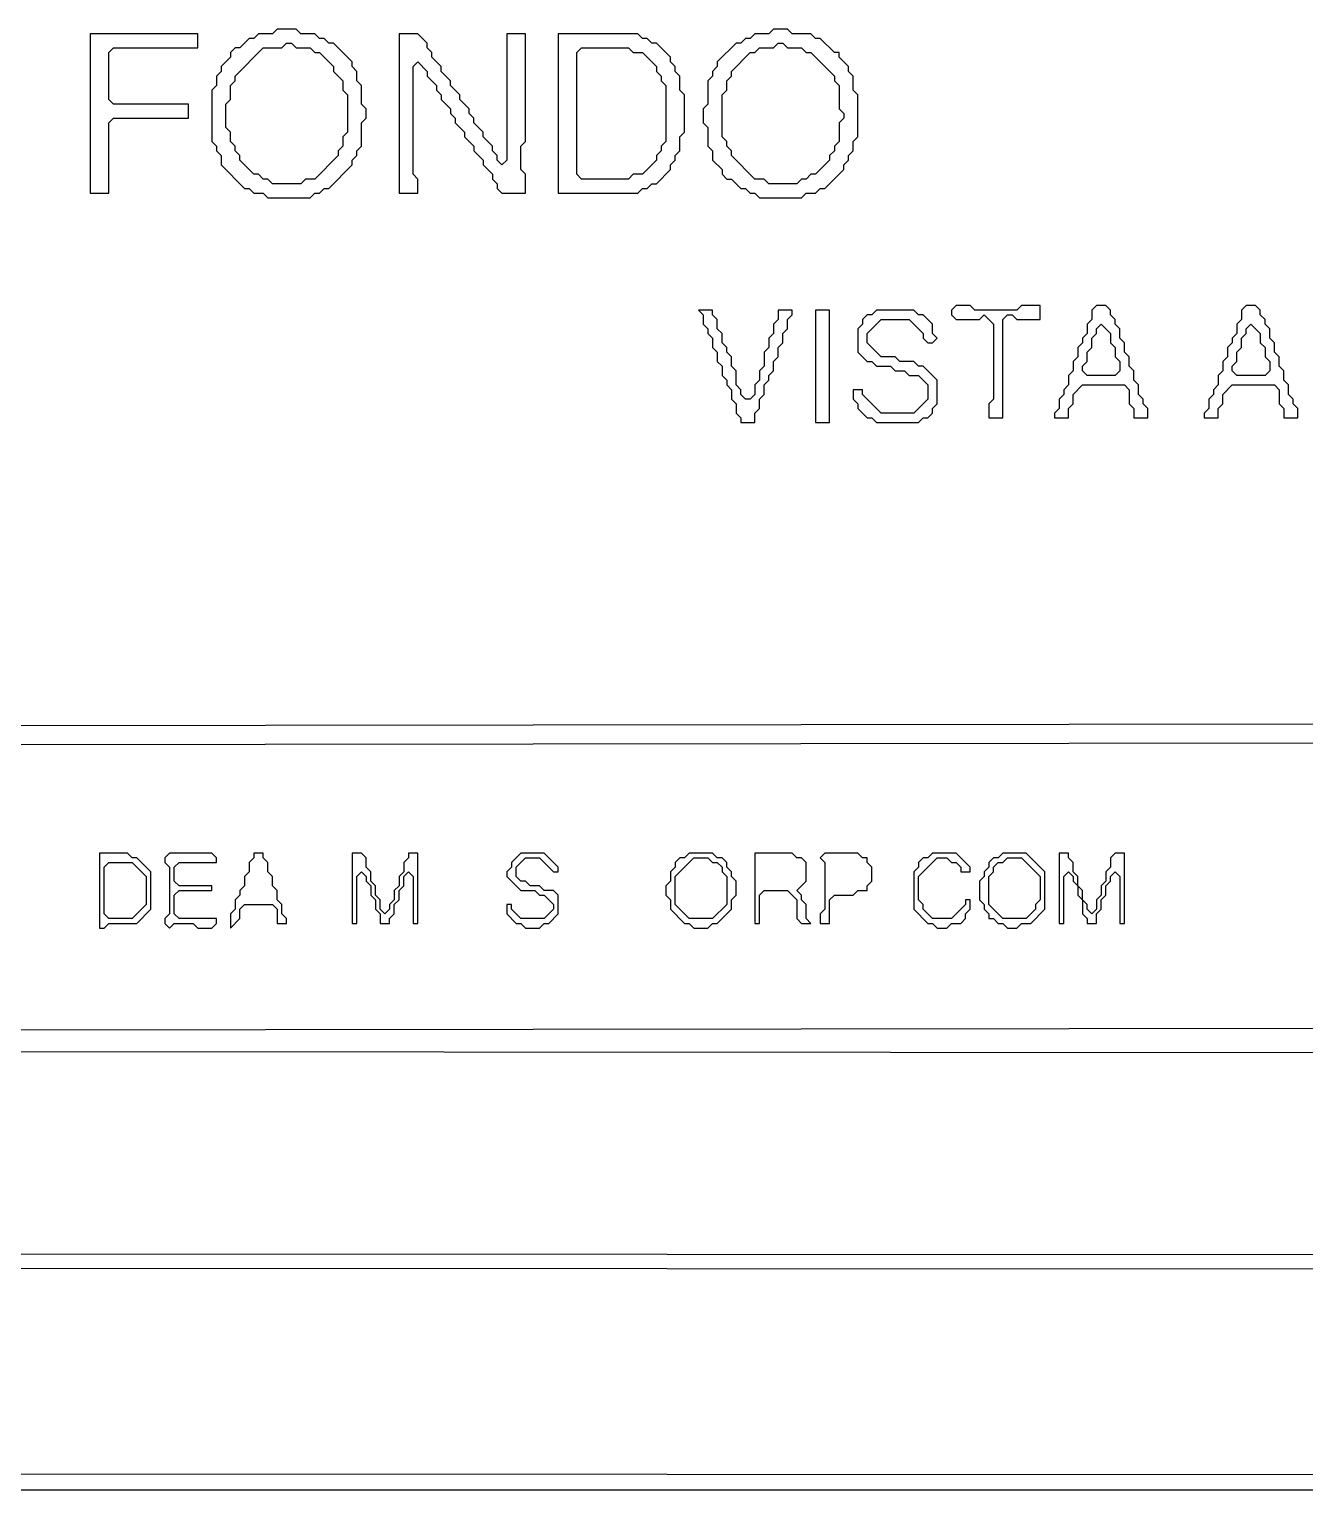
# Model space of a CAD drawing. Extents: x 17 to 323, y -435 to -5.
# Drawn here: x 227.1 to 254.35, y -434.9 to -403.7 of the extents above; entities that cross this region are included whole.
import ezdxf

# ---------------------------------------------------------------- set-up
doc = ezdxf.new("R2010")
doc.units = 0

msp = doc.modelspace()

# ---------------------------------------------------------------- linework, layer by layer
at = {"layer": 'CONTOURS'}
for p, q in [((232.4, -403.7), (232.3, -403.8)), ((232.8, -403.7), (232.4, -403.7)), ((232.9, -403.8), (232.8, -403.7)), ((243, -403.7), (242.9, -403.8)), ((243.3, -403.7), (243, -403.7)), ((243.4, -403.8), (243.3, -403.7)), ((230.7, -403.8), (228.4, -403.8)), ((228.4, -403.8), (228.4, -407.2)), ((230.7, -404.1), (230.7, -403.8)), ((231.8, -403.9), (231.6, -404.1)), ((231.9, -403.9), (231.8, -403.9)), ((232, -403.8), (231.9, -403.9)), ((232.3, -403.8), (232, -403.8)), ((232.5, -404.1), (232.6, -404)), ((232.6, -404), (232.7, -404)), ((232.7, -404), (232.8, -404.1)), ((233.2, -403.8), (232.9, -403.8)), ((233.3, -403.9), (233.2, -403.8)), ((233.4, -403.9), (233.3, -403.9)), ((233.5, -404), (233.4, -403.9)), ((233.6, -404), (233.5, -404)), ((234, -404.4), (233.6, -404)), ((235, -403.8), (235, -407.2)), ((235.4, -403.8), (235, -403.8)), ((235.6, -404), (235.4, -403.8)), ((235.6, -404.1), (235.6, -404)), ((237.7, -403.8), (237.3, -403.8)), ((237.3, -403.8), (237.3, -406.5)), ((237.7, -406.1), (237.7, -403.8)), ((238.4, -403.8), (238.4, -407.2)), ((240.1, -403.8), (238.4, -403.8)), ((240.2, -403.9), (240.1, -403.8)), ((240.3, -403.9), (240.2, -403.9)), ((240.4, -404), (240.3, -403.9)), ((240.5, -404), (240.4, -404)), ((240.8, -404.3), (240.5, -404)), ((242.2, -404), (241.8, -404.4)), ((242.3, -404), (242.2, -404)), ((242.4, -403.9), (242.3, -404)), ((242.5, -403.9), (242.4, -403.9)), ((242.6, -403.8), (242.5, -403.9)), ((242.9, -403.8), (242.6, -403.8)), ((243, -404.1), (243.1, -404)), ((243.1, -404), (243.2, -404)), ((243.2, -404), (243.3, -404.1)), ((243.8, -403.8), (243.4, -403.8)), ((243.9, -403.9), (243.8, -403.8)), ((244, -403.9), (243.9, -403.9)), ((244.3, -404.2), (244, -403.9)), ((228.8, -404.2), (228.9, -404.1)), ((228.8, -405.2), (228.8, -404.2)), ((228.9, -404.1), (230.7, -404.1)), ((231.4, -404.3), (231.2, -404.5)), ((231.5, -404.1), (231.4, -404.2)), ((231.4, -404.2), (231.4, -404.3)), ((231.5, -404.7), (232.1, -404.1)), ((231.6, -404.1), (231.5, -404.1)), ((232.1, -404.1), (232.5, -404.1)), ((232.8, -404.1), (233.1, -404.1)), ((233.1, -404.1), (233.2, -404.2)), ((233.2, -404.2), (233.3, -404.2)), ((233.3, -404.2), (233.6, -404.5)), ((235.7, -404.2), (235.6, -404.1)), ((235.7, -404.3), (235.7, -404.2)), ((235.9, -404.5), (235.7, -404.3)), ((238.8, -404.2), (238.9, -404.1)), ((238.8, -406.8), (238.8, -404.2)), ((238.9, -404.1), (239.9, -404.1)), ((239.9, -404.1), (240, -404.2)), ((240, -404.2), (240.2, -404.2)), ((240.2, -404.2), (240.5, -404.5)), ((240.8, -404.4), (240.8, -404.3)), ((242.1, -404.6), (242.5, -404.2)), ((242.5, -404.2), (242.6, -404.2)), ((242.6, -404.2), (242.7, -404.1)), ((242.7, -404.1), (243, -404.1)), ((243.3, -404.1), (243.6, -404.1)), ((243.6, -404.1), (243.7, -404.2)), ((243.7, -404.2), (243.8, -404.2)), ((243.8, -404.2), (244.3, -404.7)), ((244.4, -404.2), (244.3, -404.2)), ((244.4, -404.3), (244.4, -404.2)), ((244.6, -404.5), (244.4, -404.3)), ((231.2, -404.6), (231.1, -404.7)), ((231.2, -404.5), (231.2, -404.6)), ((233.6, -404.5), (233.6, -404.6)), ((233.6, -404.6), (233.8, -404.8)), ((234, -404.5), (234, -404.4)), ((234.1, -404.6), (234, -404.5)), ((234.1, -404.8), (234.1, -404.6)), ((235.3, -404.5), (235.4, -404.4)), ((235.3, -406.8), (235.3, -404.5)), ((235.4, -404.4), (235.6, -404.6)), ((235.6, -404.6), (235.6, -404.7)), ((235.9, -404.6), (235.9, -404.5)), ((236.1, -404.8), (235.9, -404.6)), ((240.5, -404.5), (240.5, -404.6)), ((240.5, -404.6), (240.6, -404.7)), ((240.9, -404.5), (240.8, -404.4)), ((240.9, -404.6), (240.9, -404.5)), ((241, -404.7), (240.9, -404.6)), ((241.8, -404.5), (241.7, -404.6)), ((241.7, -404.6), (241.7, -404.7)), ((241.8, -404.4), (241.8, -404.5)), ((242.1, -404.7), (242.1, -404.6)), ((244.6, -404.6), (244.6, -404.5)), ((244.7, -404.7), (244.6, -404.6)), ((231.1, -404.9), (231, -405)), ((231.1, -404.7), (231.1, -404.9)), ((231.4, -404.9), (231.5, -404.8)), ((231.4, -405.2), (231.4, -404.9)), ((231.5, -404.8), (231.5, -404.7)), ((233.8, -404.8), (233.8, -405)), ((234.2, -404.9), (234.1, -404.8)), ((234.2, -405.3), (234.2, -404.9)), ((235.6, -404.7), (235.8, -404.9)), ((235.8, -404.9), (235.8, -405)), ((236.1, -404.9), (236.1, -404.8)), ((236.3, -405.1), (236.1, -404.9)), ((240.6, -404.7), (240.6, -404.8)), ((240.6, -404.8), (240.7, -404.9)), ((240.7, -404.9), (240.7, -406.1)), ((241, -405), (241, -404.7)), ((241.7, -404.7), (241.6, -404.8)), ((241.6, -404.8), (241.6, -405.3)), ((242, -404.8), (242.1, -404.7)), ((242, -405), (242, -404.8)), ((244.3, -404.7), (244.3, -404.8)), ((244.3, -404.8), (244.4, -404.9)), ((244.4, -404.9), (244.4, -405.4)), ((244.7, -405), (244.7, -404.7)), ((228.9, -405.3), (228.8, -405.2)), ((231, -405), (231, -406.1)), ((231.3, -405.3), (231.4, -405.2)), ((233.8, -405), (233.9, -405.1)), ((233.9, -405.1), (233.9, -405.9)), ((235.8, -405), (235.9, -405.1)), ((235.9, -405.1), (235.9, -405.2)), ((235.9, -405.2), (236.1, -405.4)), ((236.3, -405.2), (236.3, -405.1)), ((236.5, -405.4), (236.3, -405.2)), ((241.1, -405.1), (241, -405)), ((241.1, -405.9), (241.1, -405.1)), ((241.9, -405.1), (242, -405)), ((241.9, -406), (241.9, -405.1)), ((244.8, -405.1), (244.7, -405)), ((244.8, -406), (244.8, -405.1)), ((230.5, -405.3), (228.9, -405.3)), ((230.5, -405.6), (230.5, -405.3)), ((231.3, -405.8), (231.3, -405.3)), ((234.3, -405.4), (234.2, -405.3)), ((234.3, -405.6), (234.3, -405.4)), ((236.1, -405.4), (236.1, -405.5)), ((236.1, -405.5), (236.2, -405.6)), ((236.5, -405.5), (236.5, -405.4)), ((236.6, -405.6), (236.5, -405.5)), ((241.6, -405.3), (241.5, -405.4)), ((241.5, -405.4), (241.5, -405.7)), ((244.4, -405.4), (244.5, -405.5)), ((244.5, -405.5), (244.5, -405.6)), ((228.8, -405.7), (228.9, -405.6)), ((228.8, -407.2), (228.8, -405.7)), ((228.9, -405.6), (230.5, -405.6)), ((231.4, -405.9), (231.3, -405.8)), ((231.4, -406.1), (231.4, -405.9)), ((233.9, -405.9), (233.8, -406)), ((234.2, -405.7), (234.3, -405.6)), ((234.2, -406.2), (234.2, -405.7)), ((236.2, -405.6), (236.2, -405.7)), ((236.2, -405.7), (236.4, -405.9)), ((236.4, -405.9), (236.4, -406)), ((236.6, -405.7), (236.6, -405.6)), ((236.8, -405.9), (236.6, -405.7)), ((236.8, -406), (236.8, -405.9)), ((241, -406), (241.1, -405.9)), ((241.5, -405.7), (241.6, -405.8)), ((241.6, -405.8), (241.6, -406.2)), ((244.5, -405.6), (244.4, -405.7)), ((244.4, -405.7), (244.4, -406.1)), ((231, -406.1), (231.1, -406.2)), ((231.1, -406.2), (231.1, -406.3)), ((231.5, -406.2), (231.4, -406.1)), ((231.5, -406.3), (231.5, -406.2)), ((233.8, -406.2), (233.7, -406.3)), ((233.8, -406), (233.8, -406.2)), ((234.1, -406.3), (234.2, -406.2)), ((236.4, -406), (236.6, -406.2)), ((236.6, -406.2), (236.6, -406.3)), ((237, -406.2), (236.8, -406)), ((237, -406.3), (237, -406.2)), ((237.6, -406.2), (237.7, -406.1)), ((237.6, -406.7), (237.6, -406.2)), ((240.7, -406.1), (240.6, -406.2)), ((240.6, -406.2), (240.6, -406.3)), ((241, -406.3), (241, -406)), ((241.6, -406.2), (241.7, -406.3)), ((242, -406.1), (241.9, -406)), ((242, -406.2), (242, -406.1)), ((242.1, -406.3), (242, -406.2)), ((244.4, -406.1), (244.3, -406.2)), ((244.3, -406.2), (244.3, -406.3)), ((244.7, -406.1), (244.8, -406)), ((244.7, -406.3), (244.7, -406.1)), ((231.1, -406.3), (231.2, -406.4)), ((231.2, -406.4), (231.2, -406.6)), ((231.6, -406.4), (231.5, -406.3)), ((231.6, -406.5), (231.6, -406.4)), ((231.9, -406.8), (231.6, -406.5)), ((233.7, -406.4), (233.2, -406.9)), ((233.7, -406.3), (233.7, -406.4)), ((234, -406.5), (234.1, -406.4)), ((234, -406.6), (234, -406.5)), ((234.1, -406.4), (234.1, -406.3)), ((236.6, -406.3), (236.8, -406.5)), ((236.8, -406.5), (236.8, -406.6)), ((237.1, -406.4), (237, -406.3)), ((237.1, -406.5), (237.1, -406.4)), ((237.2, -406.6), (237.1, -406.5)), ((237.3, -406.5), (237.2, -406.6)), ((240.5, -406.5), (240.2, -406.8)), ((240.6, -406.3), (240.5, -406.4)), ((240.5, -406.4), (240.5, -406.5)), ((240.8, -406.6), (240.9, -406.5)), ((240.9, -406.4), (241, -406.3)), ((240.9, -406.5), (240.9, -406.4)), ((241.7, -406.3), (241.7, -406.5)), ((241.7, -406.5), (241.9, -406.7)), ((242.1, -406.4), (242.1, -406.3)), ((242.6, -406.9), (242.1, -406.4)), ((244.2, -406.5), (243.9, -406.8)), ((244.3, -406.3), (244.2, -406.4)), ((244.2, -406.4), (244.2, -406.5)), ((244.5, -406.6), (244.6, -406.5)), ((244.6, -406.4), (244.7, -406.3)), ((244.6, -406.5), (244.6, -406.4)), ((231.2, -406.6), (231.7, -407.1)), ((232, -406.8), (231.9, -406.8)), ((232.1, -406.9), (232, -406.8)), ((233.5, -407.1), (234, -406.6)), ((235.4, -406.9), (235.3, -406.8)), ((236.8, -406.6), (237, -406.8)), ((237, -406.8), (237, -406.9)), ((237.7, -406.8), (237.6, -406.7)), ((237.7, -407.2), (237.7, -406.8)), ((238.9, -406.9), (238.8, -406.8)), ((240, -406.8), (239.9, -406.9)), ((240.2, -406.8), (240, -406.8)), ((240.5, -407), (240.8, -406.7)), ((240.8, -406.7), (240.8, -406.6)), ((241.9, -406.7), (241.9, -406.8)), ((241.9, -406.8), (242, -406.9)), ((243.8, -406.8), (243.7, -406.9)), ((243.9, -406.8), (243.8, -406.8)), ((244.1, -407.1), (244.5, -406.7)), ((244.5, -406.7), (244.5, -406.6)), ((231.7, -407.1), (231.8, -407.1)), ((231.8, -407.1), (231.9, -407.2)), ((232.2, -406.9), (232.1, -406.9)), ((232.3, -407), (232.2, -406.9)), ((232.9, -407), (232.3, -407)), ((233, -406.9), (232.9, -407)), ((233.2, -406.9), (233, -406.9)), ((233.3, -407.2), (233.4, -407.1)), ((233.4, -407.1), (233.5, -407.1)), ((235.4, -407.2), (235.4, -406.9)), ((237, -406.9), (237.1, -407)), ((237.1, -407), (237.1, -407.1)), ((237.1, -407.1), (237.2, -407.2)), ((239.9, -406.9), (238.9, -406.9)), ((240.1, -407.2), (240.2, -407.1)), ((240.2, -407.1), (240.3, -407.1)), ((240.3, -407.1), (240.4, -407)), ((240.4, -407), (240.5, -407)), ((242, -406.9), (242.1, -406.9)), ((242.1, -406.9), (242.3, -407.1)), ((242.3, -407.1), (242.4, -407.1)), ((242.4, -407.1), (242.5, -407.2)), ((242.8, -406.9), (242.6, -406.9)), ((242.9, -407), (242.8, -406.9)), ((243.5, -407), (242.9, -407)), ((243.6, -406.9), (243.5, -407)), ((243.7, -406.9), (243.6, -406.9)), ((243.9, -407.2), (244, -407.1)), ((244, -407.1), (244.1, -407.1)), ((228.4, -407.2), (228.8, -407.2)), ((231.9, -407.2), (232.1, -407.2)), ((232.1, -407.2), (232.2, -407.3)), ((232.2, -407.3), (233.1, -407.3)), ((233.1, -407.3), (233.2, -407.2)), ((233.2, -407.2), (233.3, -407.2)), ((235, -407.2), (235.4, -407.2)), ((237.2, -407.2), (237.7, -407.2)), ((238.4, -407.2), (240.1, -407.2)), ((242.5, -407.2), (242.6, -407.2)), ((242.6, -407.2), (242.7, -407.3)), ((242.7, -407.3), (243.6, -407.3)), ((243.6, -407.3), (243.7, -407.2)), ((243.7, -407.2), (243.9, -407.2)), ((246.9, -409.6), (246.8, -409.7)), ((247.2, -409.6), (246.9, -409.6)), ((247.3, -409.7), (247.2, -409.6)), ((248.3, -409.6), (248.2, -409.7)), ((248.7, -409.6), (248.3, -409.6)), ((248.7, -409.9), (248.7, -409.6)), ((249.9, -409.6), (249.8, -409.7)), ((250.1, -409.6), (249.9, -409.6)), ((250.2, -409.7), (250.1, -409.6)), ((253.1, -409.6), (253, -409.7)), ((253.3, -409.6), (253.1, -409.6)), ((253.4, -409.7), (253.3, -409.6)), ((241.4, -409.7), (241.5, -409.8)), ((241.7, -409.7), (241.4, -409.7)), ((241.5, -409.8), (241.5, -410)), ((241.7, -409.8), (241.7, -409.7)), ((241.8, -409.9), (241.7, -409.8)), ((241.8, -410.1), (241.8, -409.9)), ((243.1, -409.9), (243, -410)), ((243.4, -409.7), (243.1, -409.7)), ((243.1, -409.7), (243.1, -409.9)), ((243.3, -409.9), (243.4, -409.8)), ((243.3, -410.1), (243.3, -409.9)), ((243.4, -409.8), (243.4, -409.7)), ((243.9, -409.7), (243.9, -412.1)), ((244.2, -409.7), (243.9, -409.7)), ((244.2, -412.1), (244.2, -409.7)), ((245, -409.8), (244.9, -409.9)), ((244.9, -409.9), (244.9, -410)), ((245.1, -409.8), (245, -409.8)), ((245, -410.2), (245.3, -409.9)), ((245.2, -409.7), (245.1, -409.8)), ((246, -409.7), (245.2, -409.7)), ((245.3, -409.9), (245.9, -409.9)), ((245.9, -409.9), (246.2, -410.2)), ((246.1, -409.8), (246, -409.7)), ((246.2, -409.8), (246.1, -409.8)), ((246.4, -410), (246.2, -409.8)), ((246.8, -409.7), (246.8, -409.8)), ((246.8, -409.8), (246.9, -409.9)), ((246.9, -409.9), (247.4, -409.9)), ((248.2, -409.7), (247.3, -409.7)), ((247.4, -409.9), (247.5, -409.8)), ((247.5, -409.8), (247.7, -410)), ((247.9, -409.9), (248, -409.8)), ((247.9, -412), (247.9, -409.9)), ((248, -409.8), (248.1, -409.8)), ((248.1, -409.8), (248.2, -409.9)), ((248.2, -409.9), (248.7, -409.9)), ((249.8, -409.9), (249.7, -410)), ((249.8, -409.7), (249.8, -409.9)), ((250.2, -409.8), (250.2, -409.7)), ((250.3, -409.9), (250.2, -409.8)), ((250.3, -410), (250.3, -409.9)), ((253, -409.9), (252.9, -410)), ((253, -409.7), (253, -409.9)), ((253.4, -409.8), (253.4, -409.7)), ((253.5, -409.9), (253.4, -409.8)), ((253.5, -410), (253.5, -409.9)), ((241.5, -410), (241.6, -410.1)), ((241.6, -410.1), (241.6, -410.2)), ((241.6, -410.2), (241.7, -410.3)), ((241.9, -410.2), (241.8, -410.1)), ((241.9, -410.4), (241.9, -410.2)), ((243, -410.2), (242.9, -410.3)), ((243, -410), (243, -410.2)), ((243.2, -410.2), (243.3, -410.1)), ((243.2, -410.4), (243.2, -410.2)), ((244.9, -410), (244.8, -410.1)), ((244.8, -410.1), (244.8, -410.6)), ((245, -410.4), (245, -410.2)), ((246.2, -410.2), (246.2, -410.3)), ((246.4, -410.2), (246.4, -410)), ((246.5, -410.3), (246.4, -410.2)), ((247.7, -410), (247.7, -411.6)), ((249.7, -410.2), (249.6, -410.3)), ((249.7, -410), (249.7, -410.2)), ((249.8, -410.3), (249.9, -410.2)), ((249.9, -410.1), (250, -410)), ((249.9, -410.2), (249.9, -410.1)), ((250, -410), (250.2, -410.2)), ((250.2, -410.2), (250.2, -410.4)), ((250.4, -410.1), (250.3, -410)), ((250.4, -410.3), (250.4, -410.1)), ((252.9, -410.2), (252.8, -410.3)), ((252.9, -410), (252.9, -410.2)), ((253, -410.3), (253.1, -410.2)), ((253.1, -410.1), (253.2, -410)), ((253.1, -410.2), (253.1, -410.1)), ((253.2, -410), (253.4, -410.2)), ((253.4, -410.2), (253.4, -410.4)), ((253.6, -410.1), (253.5, -410)), ((253.6, -410.3), (253.6, -410.1)), ((241.7, -410.3), (241.7, -410.5)), ((241.7, -410.5), (241.8, -410.6)), ((242, -410.5), (241.9, -410.4)), ((242, -410.6), (242, -410.5)), ((242.9, -410.5), (242.8, -410.6)), ((242.9, -410.3), (242.9, -410.5)), ((243.1, -410.5), (243.2, -410.4)), ((243.1, -410.7), (243.1, -410.5)), ((245.3, -410.7), (245, -410.4)), ((246.2, -410.3), (246.3, -410.4)), ((246.3, -410.4), (246.4, -410.4)), ((246.4, -410.4), (246.5, -410.3)), ((249.6, -410.4), (249.5, -410.5)), ((249.5, -410.5), (249.5, -410.7)), ((249.6, -410.3), (249.6, -410.4)), ((249.7, -410.6), (249.8, -410.5)), ((249.8, -410.5), (249.8, -410.3)), ((250.2, -410.4), (250.3, -410.5)), ((250.3, -410.5), (250.3, -410.7)), ((250.5, -410.4), (250.4, -410.3)), ((250.5, -410.6), (250.5, -410.4)), ((252.8, -410.4), (252.7, -410.5)), ((252.7, -410.5), (252.7, -410.7)), ((252.8, -410.3), (252.8, -410.4)), ((252.9, -410.6), (253, -410.5)), ((253, -410.5), (253, -410.3)), ((253.4, -410.4), (253.5, -410.5)), ((253.5, -410.5), (253.5, -410.7)), ((253.7, -410.4), (253.6, -410.3)), ((253.7, -410.6), (253.7, -410.4)), ((241.8, -410.6), (241.8, -410.8)), ((241.8, -410.8), (241.9, -410.9)), ((241.9, -410.9), (241.9, -411.1)), ((242.1, -410.7), (242, -410.6)), ((242.1, -410.9), (242.1, -410.7)), ((242.2, -411), (242.1, -410.9)), ((242.8, -410.9), (242.7, -411)), ((242.8, -410.6), (242.8, -410.9)), ((243, -410.8), (243.1, -410.7)), ((243, -411), (243, -410.8)), ((244.8, -410.6), (245, -410.8)), ((245, -410.8), (245.1, -410.8)), ((245.1, -410.8), (245.2, -410.9)), ((245.2, -410.9), (245.5, -410.9)), ((245.6, -410.7), (245.3, -410.7)), ((245.5, -410.9), (245.6, -411)), ((245.7, -410.8), (245.6, -410.7)), ((246, -410.8), (245.7, -410.8)), ((246.1, -410.9), (246, -410.8)), ((246.2, -410.9), (246.1, -410.9)), ((246.5, -411.2), (246.2, -410.9)), ((249.5, -410.7), (249.4, -410.8)), ((249.4, -410.8), (249.4, -411)), ((249.6, -410.9), (249.7, -410.8)), ((249.6, -411), (249.6, -410.9)), ((249.7, -410.8), (249.7, -410.6)), ((250.3, -410.7), (250.4, -410.8)), ((250.4, -410.8), (250.4, -411)), ((250.6, -410.7), (250.5, -410.6)), ((250.6, -410.9), (250.6, -410.7)), ((250.7, -411), (250.6, -410.9)), ((252.7, -410.7), (252.6, -410.8)), ((252.6, -410.8), (252.6, -411)), ((252.8, -410.9), (252.9, -410.8)), ((252.8, -411), (252.8, -410.9)), ((252.9, -410.8), (252.9, -410.6)), ((253.5, -410.7), (253.6, -410.8)), ((253.6, -410.8), (253.6, -411)), ((253.8, -410.7), (253.7, -410.6)), ((253.8, -410.9), (253.8, -410.7)), ((253.9, -411), (253.8, -410.9)), ((241.9, -411.1), (242, -411.2)), ((242, -411.2), (242, -411.3)), ((242.2, -411.3), (242.2, -411)), ((242.7, -411.2), (242.6, -411.3)), ((242.7, -411), (242.7, -411.2)), ((242.8, -411.3), (242.9, -411.2)), ((242.9, -411.1), (243, -411)), ((242.9, -411.2), (242.9, -411.1)), ((245.6, -411), (245.8, -411)), ((245.8, -411), (245.9, -411.1)), ((245.9, -411.1), (246.1, -411.1)), ((246.1, -411.1), (246.3, -411.3)), ((246.5, -411.7), (246.5, -411.2)), ((249.4, -411), (249.3, -411.1)), ((249.3, -411.1), (249.3, -411.3)), ((249.7, -411.1), (249.6, -411)), ((250.3, -411.1), (249.7, -411.1)), ((250.4, -411), (250.3, -411.1)), ((250.7, -411.2), (250.7, -411)), ((250.8, -411.3), (250.7, -411.2)), ((252.6, -411), (252.5, -411.1)), ((252.5, -411.1), (252.5, -411.3)), ((252.9, -411.1), (252.8, -411)), ((253.5, -411.1), (252.9, -411.1)), ((253.6, -411), (253.5, -411.1)), ((253.9, -411.2), (253.9, -411)), ((254, -411.3), (253.9, -411.2)), ((242, -411.3), (242.1, -411.4)), ((242.1, -411.4), (242.1, -411.6)), ((242.3, -411.4), (242.2, -411.3)), ((242.3, -411.5), (242.3, -411.4)), ((242.4, -411.6), (242.3, -411.5)), ((242.6, -411.5), (242.5, -411.6)), ((242.6, -411.3), (242.6, -411.5)), ((242.7, -411.6), (242.8, -411.5)), ((242.8, -411.5), (242.8, -411.3)), ((244.9, -411.4), (244.7, -411.4)), ((244.7, -411.4), (244.7, -411.6)), ((244.9, -411.5), (244.9, -411.4)), ((245.3, -411.9), (244.9, -411.5)), ((246.3, -411.3), (246.3, -411.6)), ((249.2, -411.5), (249.1, -411.6)), ((249.3, -411.3), (249.2, -411.4)), ((249.2, -411.4), (249.2, -411.5)), ((249.4, -411.5), (249.6, -411.3)), ((249.4, -411.7), (249.4, -411.5)), ((249.6, -411.3), (250.5, -411.3)), ((250.5, -411.3), (250.6, -411.4)), ((250.6, -411.4), (250.6, -411.7)), ((250.8, -411.5), (250.8, -411.3)), ((250.9, -411.6), (250.8, -411.5)), ((252.4, -411.5), (252.3, -411.6)), ((252.5, -411.3), (252.4, -411.4)), ((252.4, -411.4), (252.4, -411.5)), ((252.6, -411.5), (252.8, -411.3)), ((252.6, -411.7), (252.6, -411.5)), ((252.8, -411.3), (253.7, -411.3)), ((253.7, -411.3), (253.8, -411.4)), ((253.8, -411.4), (253.8, -411.7)), ((254, -411.5), (254, -411.3)), ((254.1, -411.6), (254, -411.5)), ((242.1, -411.6), (242.2, -411.7)), ((242.2, -411.7), (242.2, -411.9)), ((242.5, -411.6), (242.4, -411.6)), ((242.6, -411.9), (242.7, -411.8)), ((242.7, -411.8), (242.7, -411.6)), ((244.7, -411.6), (244.8, -411.7)), ((244.8, -411.7), (244.8, -411.8)), ((244.8, -411.8), (245, -412)), ((246.3, -411.6), (246, -411.9)), ((246.4, -411.8), (246.5, -411.7)), ((246.4, -411.9), (246.4, -411.8)), ((247.7, -411.6), (247.6, -411.7)), ((247.6, -411.7), (247.6, -412)), ((249.1, -411.8), (249, -411.9)), ((249.1, -411.6), (249.1, -411.8)), ((249.3, -411.8), (249.4, -411.7)), ((249.3, -412), (249.3, -411.8)), ((250.6, -411.7), (250.7, -411.8)), ((250.7, -411.8), (250.7, -412)), ((250.9, -411.7), (250.9, -411.6)), ((251, -411.8), (250.9, -411.7)), ((251, -412), (251, -411.8)), ((252.3, -411.8), (252.2, -411.9)), ((252.3, -411.6), (252.3, -411.8)), ((252.5, -411.8), (252.6, -411.7)), ((252.5, -412), (252.5, -411.8)), ((253.8, -411.7), (253.9, -411.8)), ((253.9, -411.8), (253.9, -412)), ((254.1, -411.7), (254.1, -411.6)), ((254.2, -411.8), (254.1, -411.7)), ((254.2, -412), (254.2, -411.8)), ((242.2, -411.9), (242.3, -412)), ((242.3, -412), (242.3, -412.1)), ((242.3, -412.1), (242.6, -412.1)), ((242.6, -412.1), (242.6, -411.9)), ((243.9, -412.1), (244.2, -412.1)), ((245, -412), (245.1, -412)), ((245.1, -412), (245.2, -412.1)), ((245.2, -412.1), (246.1, -412.1)), ((246, -411.9), (245.3, -411.9)), ((246.1, -412.1), (246.2, -412)), ((246.2, -412), (246.3, -412)), ((246.3, -412), (246.4, -411.9)), ((247.6, -412), (247.9, -412)), ((249, -411.9), (249, -412)), ((249, -412), (249.3, -412)), ((250.7, -412), (251, -412)), ((252.2, -411.9), (252.2, -412)), ((252.2, -412), (252.5, -412)), ((253.9, -412), (254.2, -412)), ((291.4, -418.5), (208.9, -418.6)), ((208.8, -419), (291.3, -418.9)), ((228.6, -421.3), (228.6, -422.9)), ((229.2, -421.3), (228.6, -421.3)), ((228.7, -421.6), (228.8, -421.5)), ((228.8, -421.5), (229.3, -421.5)), ((229.3, -421.4), (229.2, -421.3)), ((229.4, -421.4), (229.3, -421.4)), ((229.3, -421.5), (229.6, -421.8)), ((229.7, -421.7), (229.4, -421.4)), ((230.1, -421.3), (230, -421.4)), ((230, -421.4), (230, -421.5)), ((230, -421.5), (230.1, -421.6)), ((231, -421.3), (230.1, -421.3)), ((230.2, -421.6), (230.3, -421.5)), ((230.3, -421.5), (231.1, -421.5)), ((231.1, -421.4), (231, -421.3)), ((231.1, -421.5), (231.1, -421.4)), ((231.9, -421.4), (231.8, -421.5)), ((231.8, -421.5), (231.8, -421.7)), ((232.1, -421.3), (231.9, -421.3)), ((231.9, -421.3), (231.9, -421.4)), ((232.1, -421.4), (232.1, -421.3)), ((232.2, -421.5), (232.1, -421.4)), ((232.2, -421.7), (232.2, -421.5)), ((234, -421.3), (234, -422.8)), ((234.2, -421.3), (234, -421.3)), ((234.3, -421.4), (234.2, -421.3)), ((234.3, -421.6), (234.3, -421.4)), ((235.2, -421.4), (235.1, -421.5)), ((235.1, -421.5), (235.1, -421.7)), ((235.4, -421.3), (235.2, -421.3)), ((235.2, -421.3), (235.2, -421.4)), ((235.4, -422.8), (235.4, -421.3)), ((237.6, -421.3), (237.4, -421.5)), ((237.4, -421.5), (237.4, -421.6)), ((237.5, -421.6), (237.7, -421.4)), ((238.1, -421.3), (237.6, -421.3)), ((237.7, -421.4), (238, -421.4)), ((238, -421.4), (238.3, -421.7)), ((238.4, -421.6), (238.1, -421.3)), ((240.9, -421.8), (241.3, -421.4)), ((241, -421.4), (240.9, -421.5)), ((240.9, -421.5), (240.9, -421.6)), ((241.1, -421.4), (241, -421.4)), ((241.2, -421.3), (241.1, -421.4)), ((241.7, -421.3), (241.2, -421.3)), ((241.3, -421.4), (241.6, -421.4)), ((241.6, -421.4), (241.7, -421.5)), ((241.8, -421.4), (241.7, -421.3)), ((241.7, -421.5), (241.8, -421.5)), ((241.9, -421.4), (241.8, -421.4)), ((241.8, -421.5), (241.9, -421.6)), ((242, -421.5), (241.9, -421.4)), ((242, -421.6), (242, -421.5)), ((242.6, -421.3), (242.6, -422.8)), ((243.4, -421.3), (242.6, -421.3)), ((243.5, -421.4), (243.4, -421.3)), ((243.6, -421.4), (243.5, -421.4)), ((243.7, -421.5), (243.6, -421.4)), ((243.7, -421.9), (243.7, -421.5)), ((244.1, -421.3), (244, -421.4)), ((244, -421.4), (244.1, -421.5)), ((244.8, -421.3), (244.1, -421.3)), ((244.1, -421.5), (244.1, -422.5)), ((244.9, -421.4), (244.8, -421.3)), ((245, -421.4), (244.9, -421.4)), ((245, -421.5), (245, -421.4)), ((245.1, -421.6), (245, -421.5)), ((246.2, -421.4), (246.1, -421.5)), ((246.1, -421.8), (246.5, -421.4)), ((246.1, -421.5), (246.1, -421.6)), ((246.3, -421.4), (246.2, -421.4)), ((246.4, -421.3), (246.3, -421.4)), ((246.9, -421.3), (246.4, -421.3)), ((246.5, -421.4), (246.7, -421.4)), ((246.7, -421.4), (246.8, -421.5)), ((246.8, -421.5), (246.9, -421.5)), ((247.2, -421.6), (246.9, -421.3)), ((246.9, -421.5), (247, -421.6)), ((247.7, -421.4), (247.6, -421.5)), ((247.6, -421.5), (247.6, -421.6)), ((247.8, -421.4), (247.7, -421.4)), ((247.7, -421.6), (247.8, -421.5)), ((247.9, -421.3), (247.8, -421.4)), ((247.8, -421.5), (247.9, -421.5)), ((248.4, -421.3), (247.9, -421.3)), ((247.9, -421.5), (248, -421.4)), ((248, -421.4), (248.3, -421.4)), ((248.3, -421.4), (248.7, -421.8)), ((248.8, -421.7), (248.4, -421.3)), ((249.1, -421.3), (249.1, -422.8)), ((249.3, -421.3), (249.1, -421.3)), ((249.3, -421.4), (249.3, -421.3)), ((249.4, -421.5), (249.3, -421.4)), ((249.4, -421.7), (249.4, -421.5)), ((250.3, -421.3), (250.2, -421.4)), ((250.2, -421.4), (250.2, -421.6)), ((250.5, -421.3), (250.3, -421.3)), ((250.5, -422.8), (250.5, -421.3)), ((228.7, -422.6), (228.7, -421.6)), ((229.6, -421.8), (229.6, -422.4)), ((229.7, -422.5), (229.7, -421.7)), ((230.1, -421.6), (230.1, -422.6)), ((230.2, -421.9), (230.2, -421.6)), ((231.8, -421.7), (231.7, -421.8)), ((231.7, -421.8), (231.7, -422)), ((232.3, -421.8), (232.2, -421.7)), ((232.3, -422), (232.3, -421.8)), ((234.1, -421.8), (234.2, -421.7)), ((234.1, -422.8), (234.1, -421.8)), ((234.2, -421.7), (234.3, -421.8)), ((234.4, -421.7), (234.3, -421.6)), ((234.3, -421.8), (234.3, -421.9)), ((234.4, -421.9), (234.4, -421.7)), ((235.1, -421.7), (235, -421.8)), ((235, -421.8), (235, -422)), ((235.1, -421.8), (235.2, -421.7)), ((235.1, -422), (235.1, -421.8)), ((235.2, -421.7), (235.3, -421.8)), ((235.3, -421.8), (235.3, -422.8)), ((237.4, -421.6), (237.3, -421.7)), ((237.3, -421.7), (237.3, -421.8)), ((237.3, -421.8), (237.6, -422.1)), ((237.5, -421.8), (237.5, -421.6)), ((237.6, -421.9), (237.5, -421.8)), ((238.3, -421.7), (238.4, -421.7)), ((238.4, -421.7), (238.4, -421.6)), ((240.9, -421.6), (240.8, -421.7)), ((240.8, -421.7), (240.8, -421.9)), ((240.9, -422.4), (240.9, -421.8)), ((241.9, -421.6), (241.9, -421.7)), ((241.9, -421.7), (242, -421.8)), ((242.1, -421.7), (242, -421.6)), ((242, -421.8), (242, -422.4)), ((242.1, -421.8), (242.1, -421.7)), ((242.2, -421.9), (242.1, -421.8)), ((245.1, -421.9), (245.1, -421.6)), ((246.1, -421.6), (246, -421.7)), ((246, -421.7), (246, -422.5)), ((246.1, -422.3), (246.1, -421.8)), ((247, -421.6), (247, -421.7)), ((247, -421.7), (247.2, -421.7)), ((247.2, -421.7), (247.2, -421.6)), ((247.5, -421.8), (247.4, -421.9)), ((247.6, -421.6), (247.5, -421.7)), ((247.5, -421.7), (247.5, -421.8)), ((247.6, -421.8), (247.7, -421.7)), ((247.6, -422.4), (247.6, -421.8)), ((247.7, -421.7), (247.7, -421.6)), ((248.7, -421.8), (248.7, -422.3)), ((248.8, -422.5), (248.8, -421.7)), ((249.2, -421.8), (249.3, -421.7)), ((249.2, -422.8), (249.2, -421.8)), ((249.3, -421.7), (249.4, -421.8)), ((249.5, -421.8), (249.4, -421.7)), ((249.4, -421.8), (249.4, -421.9)), ((249.5, -422), (249.5, -421.8)), ((250.2, -421.6), (250.1, -421.7)), ((250.1, -421.7), (250.1, -421.9)), ((250.2, -421.8), (250.3, -421.7)), ((250.2, -421.9), (250.2, -421.8)), ((250.3, -421.7), (250.4, -421.8)), ((250.4, -421.8), (250.4, -422.8)), ((230.3, -422), (230.2, -421.9)), ((230.2, -422.2), (230.3, -422.1)), ((231, -422), (230.3, -422)), ((230.3, -422.1), (231, -422.1)), ((231, -422.1), (231, -422)), ((231.7, -422), (231.6, -422.1)), ((231.6, -422.1), (231.6, -422.2)), ((232.4, -422.1), (232.3, -422)), ((232.4, -422.3), (232.4, -422.1)), ((234.3, -421.9), (234.4, -422)), ((234.5, -422), (234.4, -421.9)), ((234.4, -422), (234.4, -422.2)), ((234.5, -422.2), (234.5, -422)), ((235, -422), (234.9, -422.1)), ((234.9, -422.1), (234.9, -422.3)), ((235, -422.1), (235.1, -422)), ((235, -422.3), (235, -422.1)), ((237.7, -421.9), (237.6, -421.9)), ((237.6, -422.1), (237.9, -422.1)), ((237.8, -422), (237.7, -421.9)), ((238, -422), (237.8, -422)), ((237.9, -422.1), (238, -422.2)), ((238.1, -422.1), (238, -422)), ((238.3, -422.1), (238.1, -422.1)), ((238.4, -422.2), (238.3, -422.1)), ((240.8, -421.9), (240.7, -422)), ((240.7, -422), (240.7, -422.2)), ((242.2, -422.2), (242.2, -421.9)), ((242.7, -422.2), (242.8, -422.1)), ((242.8, -422.1), (243.3, -422.1)), ((243.3, -422.1), (243.5, -422.3)), ((243.5, -422.1), (243.7, -421.9)), ((243.6, -422.2), (243.5, -422.1)), ((244.7, -422.2), (244.8, -422.1)), ((244.8, -422.1), (245, -422.1)), ((245, -422), (245.1, -421.9)), ((245, -422.1), (245, -422)), ((247.4, -421.9), (247.4, -422.3)), ((249.4, -421.9), (249.5, -422)), ((249.5, -422), (249.5, -422.2)), ((249.6, -422.1), (249.5, -422)), ((249.6, -422.3), (249.6, -422.1)), ((250.1, -421.9), (250, -422)), ((250, -422), (250, -422.2)), ((250.1, -422), (250.2, -421.9)), ((250.1, -422.2), (250.1, -422)), ((229.6, -422.4), (229.3, -422.7)), ((230.2, -422.6), (230.2, -422.2)), ((231.6, -422.2), (231.5, -422.3)), ((231.5, -422.3), (231.5, -422.5)), ((231.6, -422.5), (231.7, -422.4)), ((231.7, -422.4), (232.3, -422.4)), ((232.3, -422.4), (232.4, -422.5)), ((232.5, -422.4), (232.4, -422.3)), ((232.5, -422.6), (232.5, -422.4)), ((234.4, -422.2), (234.5, -422.3)), ((234.6, -422.3), (234.5, -422.2)), ((234.5, -422.3), (234.5, -422.5)), ((234.6, -422.5), (234.6, -422.3)), ((234.9, -422.3), (234.8, -422.4)), ((234.8, -422.4), (234.8, -422.5)), ((234.9, -422.4), (235, -422.3)), ((234.9, -422.6), (234.9, -422.4)), ((237.4, -422.4), (237.3, -422.4)), ((237.3, -422.4), (237.3, -422.6)), ((237.4, -422.5), (237.4, -422.4)), ((238, -422.2), (238.1, -422.2)), ((238.1, -422.2), (238.3, -422.4)), ((238.3, -422.4), (238.3, -422.5)), ((238.4, -422.6), (238.4, -422.2)), ((240.7, -422.2), (240.8, -422.3)), ((240.8, -422.3), (240.8, -422.5)), ((241.2, -422.7), (240.9, -422.4)), ((242, -422.4), (241.7, -422.7)), ((242.1, -422.3), (242.2, -422.2)), ((242.1, -422.5), (242.1, -422.3)), ((242.7, -422.8), (242.7, -422.2)), ((243.5, -422.3), (243.5, -422.7)), ((243.6, -422.3), (243.6, -422.2)), ((243.7, -422.4), (243.6, -422.3)), ((243.7, -422.7), (243.7, -422.4)), ((244.2, -422.3), (244.3, -422.2)), ((244.2, -422.8), (244.2, -422.3)), ((244.3, -422.2), (244.7, -422.2)), ((246.2, -422.4), (246.1, -422.3)), ((246.2, -422.5), (246.2, -422.4)), ((247.1, -422.4), (246.8, -422.7)), ((247.2, -422.3), (247.1, -422.3)), ((247.1, -422.3), (247.1, -422.4)), ((247.2, -422.5), (247.2, -422.3)), ((247.4, -422.3), (247.5, -422.4)), ((247.5, -422.4), (247.5, -422.5)), ((247.9, -422.7), (247.6, -422.4)), ((248.7, -422.3), (248.6, -422.4)), ((248.6, -422.4), (248.6, -422.5)), ((249.5, -422.2), (249.6, -422.3)), ((249.6, -422.3), (249.6, -422.6)), ((249.7, -422.4), (249.6, -422.3)), ((249.7, -422.5), (249.7, -422.4)), ((250, -422.2), (249.9, -422.3)), ((249.9, -422.3), (249.9, -422.5)), ((250, -422.3), (250.1, -422.2)), ((250, -422.5), (250, -422.3)), ((228.8, -422.7), (228.7, -422.6)), ((229.3, -422.7), (228.8, -422.7)), ((229.4, -422.8), (229.7, -422.5)), ((230.1, -422.6), (230, -422.7)), ((230, -422.7), (230, -422.8)), ((230.3, -422.7), (230.2, -422.6)), ((231.1, -422.7), (230.3, -422.7)), ((231.1, -422.8), (231.1, -422.7)), ((231.5, -422.5), (231.4, -422.6)), ((231.4, -422.6), (231.4, -422.9)), ((231.4, -422.9), (231.6, -422.7)), ((231.6, -422.7), (231.6, -422.5)), ((232.4, -422.5), (232.4, -422.8)), ((232.6, -422.7), (232.5, -422.6)), ((232.6, -422.8), (232.6, -422.7)), ((234.5, -422.5), (234.6, -422.6)), ((234.7, -422.6), (234.6, -422.5)), ((234.6, -422.6), (234.6, -422.8)), ((234.8, -422.5), (234.7, -422.6)), ((234.8, -422.7), (234.9, -422.6)), ((234.8, -422.8), (234.8, -422.7)), ((237.3, -422.6), (237.5, -422.8)), ((237.6, -422.7), (237.4, -422.5)), ((238.1, -422.7), (237.6, -422.7)), ((238.3, -422.5), (238.1, -422.7)), ((238.2, -422.8), (238.4, -422.6)), ((240.8, -422.5), (241.1, -422.8)), ((241.7, -422.7), (241.2, -422.7)), ((241.8, -422.8), (242.1, -422.5)), ((243.5, -422.7), (243.6, -422.8)), ((243.8, -422.8), (243.7, -422.7)), ((244.1, -422.5), (244, -422.6)), ((244, -422.6), (244, -422.8)), ((246, -422.5), (246.3, -422.8)), ((246.4, -422.7), (246.2, -422.5)), ((246.8, -422.7), (246.4, -422.7)), ((247, -422.8), (247.1, -422.7)), ((247.1, -422.6), (247.2, -422.5)), ((247.1, -422.7), (247.1, -422.6)), ((247.5, -422.5), (247.6, -422.6)), ((247.6, -422.6), (247.6, -422.7)), ((247.6, -422.7), (247.7, -422.7)), ((247.7, -422.7), (247.8, -422.8)), ((248.4, -422.7), (247.9, -422.7)), ((248.6, -422.5), (248.4, -422.7)), ((248.5, -422.8), (248.8, -422.5)), ((249.6, -422.6), (249.7, -422.7)), ((249.8, -422.6), (249.7, -422.5)), ((249.7, -422.7), (249.7, -422.8)), ((249.9, -422.5), (249.8, -422.6)), ((249.9, -422.6), (250, -422.5)), ((249.9, -422.8), (249.9, -422.6)), ((228.6, -422.9), (228.7, -422.9)), ((228.7, -422.9), (228.8, -422.8)), ((228.8, -422.8), (229.4, -422.8)), ((230, -422.8), (230.1, -422.9)), ((230.1, -422.9), (230.2, -422.8)), ((230.2, -422.8), (230.6, -422.8)), ((230.6, -422.8), (230.7, -422.9)), ((230.7, -422.9), (231, -422.9)), ((231, -422.9), (231.1, -422.8)), ((232.4, -422.8), (232.6, -422.8)), ((234, -422.8), (234.1, -422.8)), ((234.6, -422.8), (234.8, -422.8)), ((235.3, -422.8), (235.4, -422.8)), ((237.5, -422.8), (237.6, -422.8)), ((237.6, -422.8), (237.7, -422.9)), ((237.7, -422.9), (238, -422.9)), ((238, -422.9), (238.1, -422.8)), ((238.1, -422.8), (238.2, -422.8)), ((241.1, -422.8), (241.2, -422.8)), ((241.2, -422.8), (241.3, -422.9)), ((241.3, -422.9), (241.6, -422.9)), ((241.6, -422.9), (241.7, -422.8)), ((241.7, -422.8), (241.8, -422.8)), ((242.6, -422.8), (242.7, -422.8)), ((243.6, -422.8), (243.8, -422.8)), ((244, -422.8), (244.2, -422.8)), ((246.3, -422.8), (246.4, -422.8)), ((246.4, -422.8), (246.5, -422.9)), ((246.5, -422.9), (246.7, -422.9)), ((246.7, -422.9), (246.8, -422.8)), ((246.8, -422.8), (247, -422.8)), ((247.8, -422.8), (247.9, -422.8)), ((247.9, -422.8), (248, -422.9)), ((248, -422.9), (248.2, -422.9)), ((248.2, -422.9), (248.3, -422.8)), ((248.3, -422.8), (248.5, -422.8)), ((249.1, -422.8), (249.2, -422.8)), ((249.7, -422.8), (249.9, -422.8)), ((250.4, -422.8), (250.5, -422.8)), ((291.4, -425), (208.9, -425.1)), ((26.3, -425.4), (313.2, -425.6)), ((317.7, -429.9), (21.8, -429.8)), ((21.5, -430.1), (318.1, -430.2)), ((322.4, -434.6), (17.2, -434.5)), ((16.9, -434.9), (322.7, -434.9))]:
    msp.add_line(p, q, dxfattribs=at)

doc.saveas('drawing.dxf')
